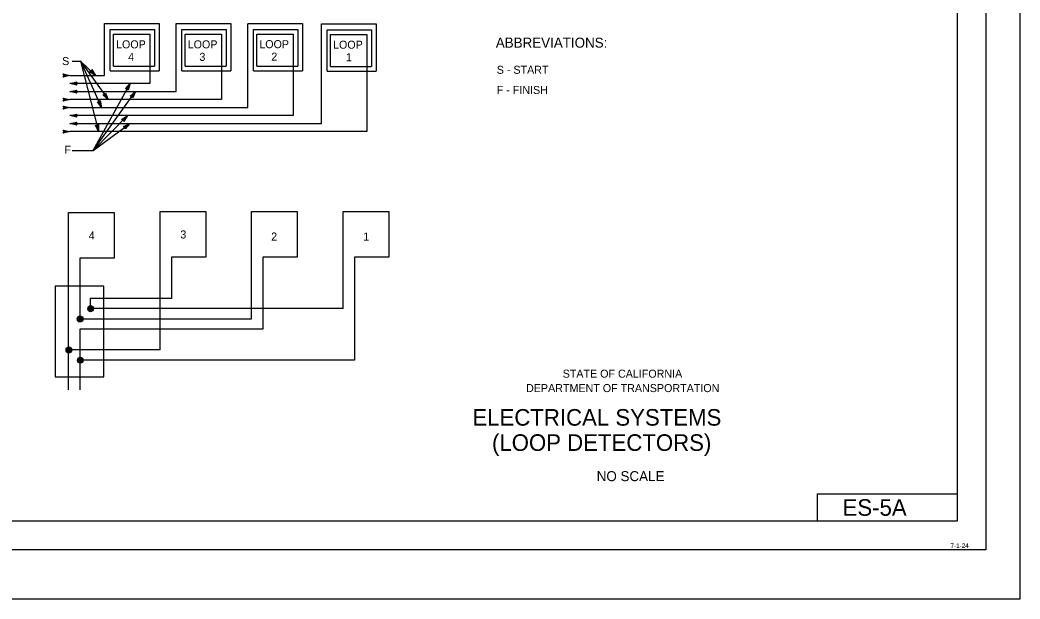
# Model space of a CAD drawing. Extents: x -894 to 866, y -472 to 714.
# Drawn here: x -8 to 866, y -472 to 34 of the extents above; entities that cross this region are included whole.
import ezdxf

# ---------------------------------------------------------------- set-up
doc = ezdxf.new("R2010")
doc.units = 0
for name, color, linetype in [('border_INSIDE-BORDER-anno', 7, 'Continuous'), ('border_PLOTTING-ELEMENTS', 7, 'Continuous'), ('border_rw_22x34_Cut_Lines', 7, 'Continuous'), ('border_SHEET', 7, 'Continuous'), ('border_WITHIN-BORDER-anno', 7, 'Continuous'), ('es_DETAIL', 7, 'Continuous'), ('es_DETAIL-anno', 7, 'Continuous')]:
    doc.layers.add(name, color=color, linetype=linetype)

msp = doc.modelspace()

# ---------------------------------------------------------------- linework, layer by layer
at = {"layer": 'border_PLOTTING-ELEMENTS'}
for points in [[(-894.04, -472.44), (865.96, -472.44), (865.96, 713.56), (-894.04, 713.56)], [(-864.04, 670.56), (835.96, 670.56), (835.96, -429.44), (-864.04, -429.44)]]:
    msp.add_lwpolyline(points, close=True, dxfattribs=at)
at = {"layer": 'border_rw_22x34_Cut_Lines'}
msp.add_lwpolyline([(-864.04, 670.56), (835.96, 670.56), (835.96, -429.44), (-864.04, -429.44)], close=True, dxfattribs=at)
at = {"layer": 'border_SHEET'}
for p, q in [((810.96, 645.56), (810.96, -404.44)), ((688.93, -404.44), (688.93, -380.44)), ((688.93, -380.44), (810.93, -380.44)), ((810.96, -404.44), (-814.04, -404.44))]:
    msp.add_line(p, q, dxfattribs=at)
at = {"layer": 'es_DETAIL'}
for p, q in [((65.61, -14.91), (65.61, 30.52)), ((65.61, 30.52), (113.29, 30.52)), ((113.29, 30.52), (113.29, -10.79)), ((128.28, -28.91), (128.28, 30.52)), ((128.28, 30.52), (175.97, 30.52)), ((175.97, 30.52), (175.97, -10.79)), ((190.88, -42.91), (190.88, 30.21)), ((190.96, 30.52), (238.65, 30.52)), ((238.65, 30.52), (238.65, -10.79)), ((255.33, -56.91), (255.33, 30.21)), ((255.33, 30.21), (303.02, 30.21)), ((303.02, 30.21), (303.02, -11.1)), ((70.53, -10.79), (70.53, 25.21)), ((70.53, 25.21), (109.29, 25.21)), ((73.53, -6.79), (73.53, 21.21)), ((73.53, 21.21), (105.29, 21.21)), ((105.29, 21.21), (105.29, -21.91)), ((109.29, 25.21), (109.29, -6.79)), ((133.2, -10.79), (133.2, 25.21)), ((133.2, 25.21), (171.97, 25.21)), ((136.2, -6.79), (136.2, 21.21)), ((136.2, 21.21), (167.97, 21.21)), ((167.97, 21.21), (167.97, -35.91)), ((171.97, 25.21), (171.97, -6.79)), ((195.88, -10.79), (195.88, 25.21)), ((195.88, 25.21), (234.65, 25.21)), ((198.88, -6.79), (198.88, 21.21)), ((198.88, 21.21), (230.65, 21.21)), ((230.65, 21.21), (230.65, -49.91)), ((234.65, 25.21), (234.65, -6.79)), ((260.25, -11.1), (260.25, 24.9)), ((260.25, 24.9), (299.02, 24.9)), ((263.25, -7.1), (263.25, 20.9)), ((263.25, 20.9), (295.02, 20.9)), ((295.02, 20.9), (295.02, -63.91)), ((299.02, 24.9), (299.02, -7.1)), ((73.53, -6.79), (109.29, -6.79)), ((136.2, -6.79), (171.97, -6.79)), ((198.88, -6.79), (234.65, -6.79)), ((263.25, -7.1), (299.02, -7.1)), ((30.19, -14.91), (29.39, -13.57)), ((29.39, -13.57), (29.39, -13.57)), ((29.39, -13.57), (35.39, -14.91)), ((35.39, -14.91), (29.39, -16.24)), ((29.39, -16.24), (30.19, -14.91)), ((29.39, -16.24), (29.39, -16.24)), ((29.6, -13.92), (34.01, -14.91)), ((34, -14.91), (29.62, -15.88)), ((32.62, -14.91), (29.8, -15.53)), ((29.84, -14.28), (32.62, -14.91)), ((30.01, -14.63), (31.24, -14.9)), ((31.24, -14.9), (30.03, -15.17)), ((35.39, -14.91), (65.61, -14.91)), ((35.39, -14.91), (35.39, -14.91)), ((70.53, -10.79), (113.29, -10.79)), ((133.2, -10.79), (175.97, -10.79)), ((195.88, -10.79), (238.65, -10.79)), ((260.25, -11.1), (303.02, -11.1)), ((35.39, -21.91), (41.39, -20.58)), ((105.29, -21.91), (35.39, -21.91)), ((41.39, -23.25), (35.39, -21.91)), ((35.39, -21.91), (35.39, -21.91)), ((41.17, -22.89), (36.77, -21.91)), ((36.78, -21.9), (41.15, -20.94)), ((38.15, -21.91), (40.97, -21.28)), ((40.94, -22.53), (38.15, -21.91)), ((39.53, -21.91), (40.74, -21.64)), ((40.76, -22.19), (39.53, -21.91)), ((41.39, -20.58), (40.59, -21.91)), ((40.59, -21.91), (41.39, -23.25)), ((41.39, -20.58), (41.39, -20.58)), ((41.39, -23.25), (41.39, -23.25)), ((30.19, -35.91), (29.39, -34.57)), ((29.39, -34.57), (29.39, -34.57)), ((29.39, -34.57), (35.39, -35.91)), ((29.6, -34.92), (34.01, -35.91)), ((35.39, -28.91), (41.39, -27.58)), ((35.39, -28.91), (128.28, -28.91)), ((41.39, -30.25), (35.39, -28.91)), ((35.39, -28.91), (35.39, -28.91)), ((41.17, -29.89), (36.77, -28.91)), ((36.78, -28.9), (41.15, -27.94)), ((38.15, -28.91), (40.97, -28.28)), ((40.94, -29.53), (38.15, -28.91)), ((39.53, -28.91), (40.74, -28.64)), ((40.76, -29.19), (39.53, -28.91)), ((41.39, -27.58), (40.59, -28.91)), ((40.59, -28.91), (41.39, -30.25)), ((41.39, -27.58), (41.39, -27.58)), ((41.39, -30.25), (41.39, -30.25)), ((35.39, -35.91), (29.39, -37.24)), ((29.39, -37.24), (30.19, -35.91)), ((29.39, -37.24), (29.39, -37.24)), ((30.19, -42.91), (29.39, -41.57)), ((29.39, -41.57), (29.39, -41.57)), ((29.39, -41.57), (35.39, -42.91)), ((35.39, -42.91), (29.39, -44.24)), ((29.39, -44.24), (30.19, -42.91)), ((29.6, -41.92), (34.01, -42.91)), ((34, -35.91), (29.62, -36.88)), ((34, -42.91), (29.62, -43.88)), ((32.62, -35.91), (29.8, -36.53)), ((32.62, -42.91), (29.8, -43.53)), ((29.84, -35.28), (32.62, -35.91)), ((29.84, -42.28), (32.62, -42.91)), ((30.01, -35.63), (31.24, -35.9)), ((30.01, -42.63), (31.24, -42.9)), ((31.24, -35.9), (30.03, -36.17)), ((31.24, -42.9), (30.03, -43.17)), ((167.97, -35.91), (35.39, -35.91)), ((35.39, -35.91), (35.39, -35.91)), ((35.39, -42.91), (190.88, -42.91)), ((35.39, -42.91), (35.39, -42.91)), ((29.39, -44.24), (29.39, -44.24)), ((35.39, -49.91), (41.39, -48.58)), ((230.65, -49.91), (35.39, -49.91)), ((41.39, -51.25), (35.39, -49.91)), ((35.39, -49.91), (35.39, -49.91)), ((41.17, -50.89), (36.77, -49.91)), ((36.78, -49.9), (41.15, -48.94)), ((38.15, -49.91), (40.97, -49.28)), ((40.94, -50.53), (38.15, -49.91)), ((39.53, -49.91), (40.74, -49.64)), ((40.76, -50.19), (39.53, -49.91)), ((41.39, -48.58), (40.59, -49.91)), ((40.59, -49.91), (41.39, -51.25)), ((41.39, -48.58), (41.39, -48.58)), ((41.39, -51.25), (41.39, -51.25)), ((35.39, -56.91), (41.39, -55.58)), ((35.39, -56.91), (255.33, -56.91)), ((41.39, -58.25), (35.39, -56.91)), ((35.39, -56.91), (35.39, -56.91)), ((41.17, -57.89), (36.77, -56.91)), ((36.78, -56.9), (41.15, -55.94)), ((38.15, -56.91), (40.97, -56.28)), ((40.94, -57.53), (38.15, -56.91)), ((39.53, -56.91), (40.74, -56.64)), ((40.76, -57.19), (39.53, -56.91)), ((41.39, -55.58), (40.59, -56.91)), ((40.59, -56.91), (41.39, -58.25)), ((41.39, -55.58), (41.39, -55.58)), ((41.39, -58.25), (41.39, -58.25)), ((30.19, -63.91), (29.39, -62.57)), ((29.39, -62.57), (29.39, -62.57)), ((29.39, -62.57), (35.39, -63.91)), ((35.39, -63.91), (29.39, -65.24)), ((29.39, -65.24), (30.19, -63.91)), ((29.39, -65.24), (29.39, -65.24)), ((29.6, -62.92), (34.01, -63.91)), ((34, -63.91), (29.62, -64.88)), ((32.62, -63.91), (29.8, -64.53)), ((29.84, -63.28), (32.62, -63.91)), ((30.01, -63.63), (31.24, -63.9)), ((31.24, -63.9), (30.03, -64.17)), ((295.02, -63.91), (35.39, -63.91)), ((35.39, -63.91), (35.39, -63.91)), ((34.17, -289.59), (34.17, -134.67)), ((34.17, -134.67), (74.17, -134.67)), ((74.17, -134.67), (74.17, -174.67)), ((114.17, -254.67), (114.17, -133.67)), ((114.17, -133.67), (154.17, -133.67)), ((154.17, -133.67), (154.17, -173.67)), ((194.17, -227.67), (194.17, -133.67)), ((194.17, -133.67), (234.17, -133.67)), ((234.17, -133.67), (234.17, -173.67)), ((274.17, -218.67), (274.17, -133.67)), ((274.17, -133.67), (314.17, -133.67)), ((314.17, -133.67), (314.17, -173.67)), ((74.17, -174.67), (44.17, -174.67)), ((44.17, -174.67), (44.17, -227.67)), ((154.17, -173.67), (124.17, -173.67)), ((124.17, -173.67), (124.17, -209.67)), ((234.17, -173.67), (204.17, -173.67)), ((204.17, -173.67), (204.17, -236.67)), ((314.17, -173.67), (284.17, -173.67)), ((284.17, -173.67), (284.17, -263.67)), ((124.17, -209.67), (53.17, -209.67)), ((53.17, -209.67), (53.17, -218.67)), ((44.17, -218.67), (44.17, -227.67)), ((274.17, -218.67), (53.17, -218.67)), ((44.17, -227.67), (194.17, -227.67)), ((204.17, -236.67), (44.17, -236.67)), ((44.17, -236.67), (44.17, -289.59)), ((114.17, -254.67), (34.17, -254.67)), ((284.17, -263.67), (44.17, -263.67))]:
    msp.add_line(p, q, dxfattribs=at)
msp.add_lwpolyline([(22.58, -199.04), (22.58, -278.24), (65.16, -278.24), (65.16, -199.04)], close=True, dxfattribs=at)
for centre, major_axis in [((53.47, -218.72), (0, -2.66)), ((53.47, -218.72), (0, -2.34)), ((53.47, -218.72), (0, -2.02)), ((53.47, -218.72), (0, -1.7)), ((53.47, -218.72), (0, -1.38)), ((53.47, -218.72), (0, -1.06)), ((53.47, -218.72), (0, -0.744)), ((53.47, -218.72), (0, -0.319)), ((44.17, -227.67), (0, -2.66)), ((44.39, -227.67), (0, -2.66)), ((44.17, -227.67), (0, -2.34)), ((44.39, -227.67), (0, -2.34)), ((44.17, -227.67), (0, -2.02)), ((44.39, -227.67), (0, -2.02)), ((44.17, -227.67), (0, -1.7)), ((44.39, -227.67), (0, -1.7)), ((44.17, -227.67), (0, -1.38)), ((44.39, -227.67), (0, -1.38)), ((44.17, -227.67), (0, -1.06)), ((44.39, -227.67), (0, -1.06)), ((44.17, -227.67), (0, -0.744)), ((44.39, -227.67), (0, -0.744)), ((44.17, -227.67), (0, -0.319)), ((44.39, -227.67), (0, -0.319)), ((34.47, -254.72), (0, -2.66)), ((34.47, -254.72), (0, -2.34)), ((34.47, -254.72), (0, -2.02)), ((34.47, -254.72), (0, -1.7)), ((34.47, -254.72), (0, -1.38)), ((34.47, -254.72), (0, -1.06)), ((34.47, -254.72), (0, -0.744)), ((34.47, -254.72), (0, -0.319)), ((44.47, -263.72), (0, -2.66)), ((44.47, -263.72), (0, -2.34)), ((44.47, -263.72), (0, -2.02)), ((44.47, -263.72), (0, -1.7)), ((44.47, -263.72), (0, -1.38)), ((44.47, -263.72), (0, -1.06)), ((44.47, -263.72), (0, -0.744)), ((44.47, -263.72), (0, -0.319))]:
    msp.add_ellipse(centre, major_axis=major_axis, ratio=0.9, dxfattribs=at)
at = {"layer": 'es_DETAIL-anno'}
for p, q in [((44.53, -2.34), (68.76, -35.91)), ((44.53, -2.34), (63.1, -42.91)), ((44.53, -2.34), (60.49, -63.91)), ((52.55, -11.61), (54.05, -11.23)), ((57.73, -14.91), (52.55, -11.61)), ((52.55, -11.61), (52.55, -11.61)), ((56.74, -13.93), (52.97, -11.52)), ((55.78, -12.95), (53.34, -11.4)), ((54.8, -11.98), (53.76, -11.31)), ((54.05, -11.23), (54.43, -9.72)), ((54.13, -10.91), (54.8, -11.98)), ((54.25, -10.54), (55.78, -12.95)), ((54.34, -10.12), (56.75, -13.93)), ((54.43, -9.72), (54.43, -9.72)), ((54.43, -9.72), (57.73, -14.91)), ((57.73, -14.91), (57.73, -14.91)), ((83.93, -26.57), (87.94, -21.91)), ((84.35, -26.55), (87.29, -23.12)), ((84.78, -26.51), (86.64, -24.34)), ((85.17, -26.52), (85.99, -25.56)), ((85.99, -25.56), (85.65, -26.75)), ((86.64, -24.34), (85.86, -27.13)), ((87.29, -23.14), (86.08, -27.45)), ((87.94, -21.91), (86.29, -27.83)), ((87.94, -21.91), (87.94, -21.91)), ((55.68, -80.39), (92.86, -28.91)), ((64.19, -31.8), (65.74, -31.68)), ((68.76, -35.91), (64.19, -31.8)), ((64.19, -31.8), (64.19, -31.8)), ((67.95, -34.78), (64.62, -31.78)), ((67.16, -33.66), (65.01, -31.72)), ((66.36, -32.53), (65.44, -31.7)), ((65.74, -31.68), (66.37, -30.25)), ((65.87, -31.37), (66.36, -32.53)), ((66.05, -31.03), (67.16, -33.66)), ((66.2, -30.63), (67.96, -34.78)), ((66.37, -30.25), (66.37, -30.25)), ((66.37, -30.25), (68.76, -35.91)), ((85.49, -26.49), (83.93, -26.57)), ((83.93, -26.57), (83.93, -26.57)), ((86.29, -27.83), (85.49, -26.49)), ((86.29, -27.83), (86.29, -27.83)), ((88.22, -32.95), (92.86, -28.91)), ((89.78, -33.1), (88.22, -32.95)), ((88.22, -32.95), (88.22, -32.95)), ((88.64, -32.99), (92.04, -30.02)), ((89.07, -33.01), (91.22, -31.13)), ((89.45, -33.07), (90.4, -32.25)), ((90.38, -34.53), (89.78, -33.1)), ((90.4, -32.25), (89.9, -33.38)), ((91.22, -31.13), (90.05, -33.78)), ((92.04, -30.03), (90.22, -34.13)), ((92.86, -28.91), (90.38, -34.53)), ((90.38, -34.53), (90.38, -34.53)), ((92.86, -28.91), (92.86, -28.91)), ((63.1, -42.91), (59.44, -37.97)), ((59.44, -37.97), (59.44, -37.97)), ((59.44, -37.97), (60.98, -38.16)), ((62.53, -41.64), (59.86, -38.03)), ((61.97, -40.38), (60.25, -38.06)), ((61.41, -39.12), (60.68, -38.12)), ((60.98, -38.16), (61.88, -36.88)), ((61.16, -37.89), (61.41, -39.12)), ((61.41, -37.58), (61.97, -40.38)), ((61.64, -37.22), (62.53, -41.65)), ((61.88, -36.88), (61.88, -36.88)), ((61.88, -36.88), (63.1, -42.91)), ((63.1, -42.91), (63.1, -42.91)), ((68.76, -35.91), (68.76, -35.91)), ((55.68, -80.39), (85.65, -49.91)), ((80.51, -53.29), (85.65, -49.91)), ((80.92, -53.39), (84.69, -50.9)), ((81.34, -53.47), (83.73, -51.89)), ((83.73, -51.89), (82.21, -54.36)), ((84.68, -50.91), (82.34, -54.73)), ((85.65, -49.91), (82.44, -55.15)), ((85.65, -49.91), (85.65, -49.91)), ((55.68, -80.39), (87.78, -56.91)), ((60.49, -63.91), (57.78, -58.39)), ((57.78, -58.39), (57.78, -58.39)), ((57.78, -58.39), (59.26, -58.85)), ((60.15, -62.56), (58.18, -58.53)), ((59.84, -61.22), (58.56, -58.62)), ((59.51, -59.88), (58.97, -58.77)), ((59.26, -58.85), (60.37, -57.76)), ((59.49, -58.62), (59.51, -59.88)), ((59.78, -58.37), (59.84, -61.22)), ((60.08, -58.06), (60.16, -62.57)), ((60.37, -57.76), (60.37, -57.76)), ((60.37, -57.76), (60.49, -63.91)), ((82.03, -53.65), (80.51, -53.29)), ((80.51, -53.29), (80.51, -53.29)), ((81.71, -53.58), (82.77, -52.89)), ((82.44, -55.15), (82.03, -53.65)), ((82.77, -52.89), (82.12, -53.94)), ((82.18, -59.45), (87.78, -56.91)), ((83.63, -60.04), (82.18, -59.45)), ((82.18, -59.45), (82.18, -59.45)), ((82.44, -55.15), (82.44, -55.15)), ((82.57, -59.6), (86.68, -57.74)), ((82.97, -59.75), (85.57, -58.57)), ((83.32, -59.92), (84.47, -59.4)), ((83.79, -61.58), (83.63, -60.04)), ((84.47, -59.4), (83.66, -60.34)), ((85.57, -58.57), (83.69, -60.77)), ((86.67, -57.75), (83.76, -61.15)), ((87.78, -56.91), (83.79, -61.58)), ((87.78, -56.91), (87.78, -56.91)), ((60.49, -63.91), (60.49, -63.91)), ((83.79, -61.58), (83.79, -61.58))]:
    msp.add_line(p, q, dxfattribs=at)
for points in [[(37.38, -2.34), (44.53, -2.34), (57.73, -14.91)], [(37.38, -80.39), (55.68, -80.39), (87.94, -21.91)]]:
    msp.add_lwpolyline(points, dxfattribs=at)

# ---------------------------------------------------------------- texts
at = {"layer": 'border_INSIDE-BORDER-anno'}
for s, height, p in [('STATE OF CALIFORNIA', 7, (466.16, -279.01)), ('DEPARTMENT OF TRANSPORTATION', 7, (434.16, -291.61)), ('ELECTRICAL SYSTEMS', 14.5, (387.24, -320.94)), ('(LOOP DETECTORS)', 14.5, (404.37, -342.98)), ('NO SCALE', 8.75, (495.94, -369.44))]:
    msp.add_text(s, height=height, dxfattribs=at).set_placement(p)
at = {"layer": 'border_WITHIN-BORDER-anno'}
for s, height, p in [('ES-5A', 14.5, (710.85, -399.69)), ('7-1-24', 4, (805.2, -427.86))]:
    msp.add_text(s, height=height, dxfattribs=at).set_placement(p)
at = {"layer": 'es_DETAIL-anno'}
for s, height, p in [('ABBREVIATIONS:', 8.75, (407.71, 9.43)), ('LOOP', 7, (75.7, 8.83)), ('LOOP', 7, (138.37, 8.83)), ('LOOP', 7, (200.96, 8.98)), ('LOOP', 7, (265.42, 8.53)), ('S', 7, (28.62, -5.81)), ('4', 7, (86.29, -2.1)), ('3', 7, (148.61, -2.1)), ('2', 7, (211.43, -1.95)), ('1', 7, (276.69, -2.41)), ('S - START', 7, (408.53, -13.4)), ('F - FINISH', 7, (408.53, -31.03)), ('F', 7, (30.61, -83.2)), ('4', 7, (51.87, -158.23)), ('3', 7, (131.93, -157.34)), ('2', 7, (211.38, -159.12)), ('1', 7, (291.79, -159.12))]:
    msp.add_text(s, height=height, dxfattribs=at).set_placement(p)

doc.saveas('drawing.dxf')
